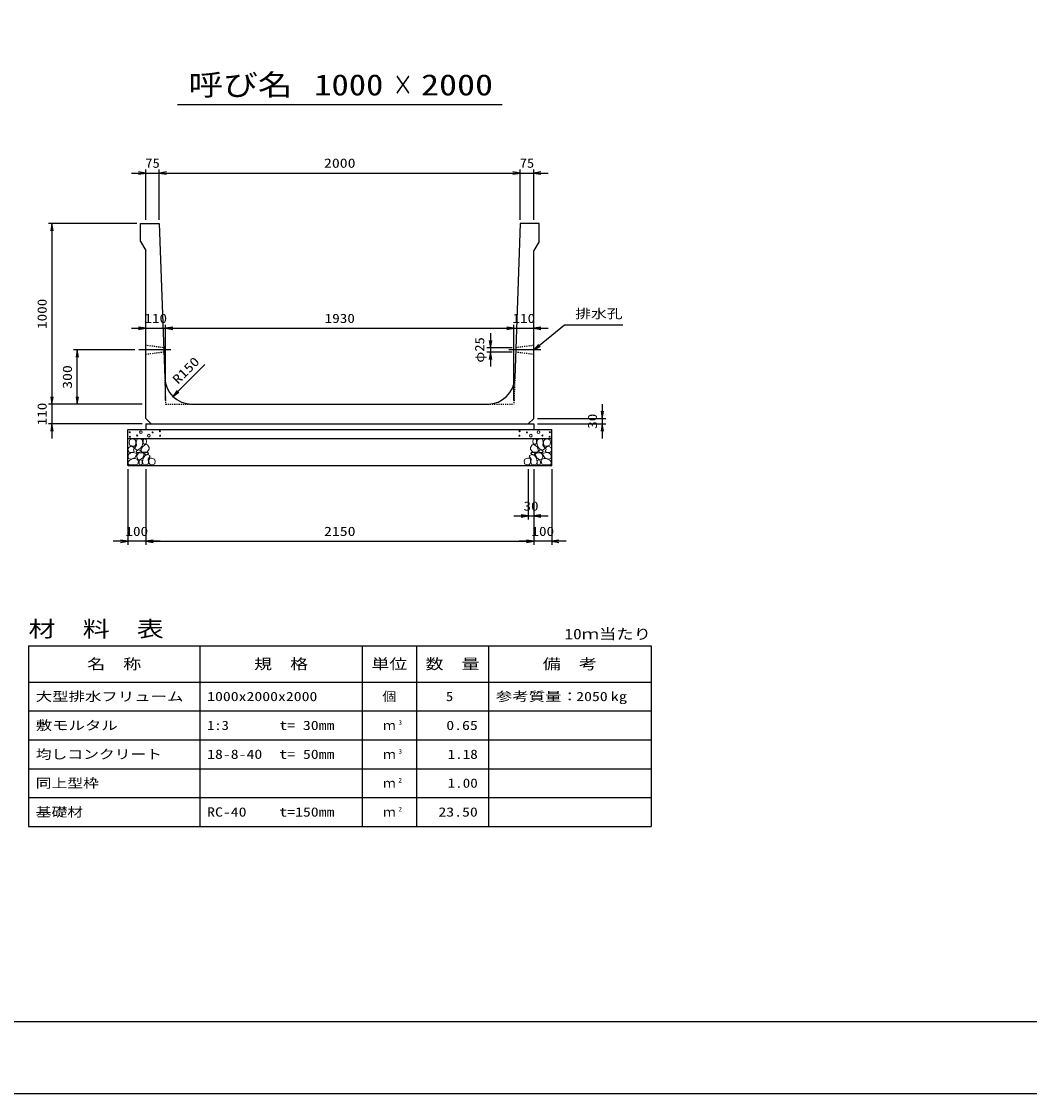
# Model space of a CAD drawing. Units: millimetres at full size. Extents: x 0 to 16820, y 0 to 11880.
# Drawn here: x 5646 to 11233, y 0 to 5940 of the extents above; entities that cross this region are included whole.
import ezdxf
from ezdxf.enums import TextEntityAlignment as Align

# ---------------------------------------------------------------- set-up
doc = ezdxf.new("R2010")
doc.units = ezdxf.units.MM
doc.linetypes.add('CHAIN', pattern=[18.5, 12, -1.5, 3.5, -1.5])
doc.linetypes.add('DASHED_SPACED', pattern=[12, 6, -6])
for name, color, linetype, lineweight in [('0_2', 7, 'Continuous', 25), ('D-BMK', 2, 'CHAIN', 25), ('D-DCR-HCHn', 4, 'Continuous', 9), ('D-MTR-FRAM', 7, 'Continuous', 25), ('D-MTR-LINE', 7, 'Continuous', 25), ('D-STR-DIM', 7, 'Continuous', 25), ('D-STR-STRn', 1, 'Continuous', 25), ('D-TTL', 2, 'Continuous', 25), ('D-TTL-TXT', 7, 'Continuous', 25)]:
    doc.layers.add(name, color=color, linetype=linetype, lineweight=lineweight)
doc.layers.add('D-MTR', color=7, linetype='Continuous')
doc.layers.add('D-MTR-TXT', color=7, linetype='Continuous')
doc.styles.add('ＭＳ ゴシック', font='')
doc.styles.get('ＭＳ ゴシック').set_extended_font_data('MS Gothic')

# ---------------------------------------------------------------- blocks, each defined once
blk = doc.blocks.new('open_arrow')
at = {"color": 0, "linetype": 'Continuous', "lineweight": -2}
blk.add_lwpolyline([(7.5, 1.25), (0, 0), (7.5, -1.25)], dxfattribs=at)

msp = doc.modelspace()

# ---------------------------------------------------------------- linework, layer by layer
at = {"layer": '0_2'}
msp.add_lwpolyline([(8485, 4120), (8655, 4260), (8695, 4260), (8977.944, 4260)], dxfattribs=at)
at = {"layer": 'D-BMK'}
for p, q in [((6474.5, 4120), (6295, 4120)), ((8525, 4120), (8345.5, 4120))]:
    msp.add_line(p, q, dxfattribs=at)
at = {"layer": 'D-DCR-HCHn'}
for points in [[(6273.399, 3623.696), (6257.796, 3627.163), (6243.928, 3620.228), (6242.194, 3604.626), (6245.661, 3592.491), (6262.997, 3587.29), (6275.132, 3587.29), (6280.333, 3595.958), (6280.333, 3615.028)], [(6287.267, 3625.429), (6282.067, 3609.827), (6283.8, 3592.491), (6271.665, 3573.421), (6287.267, 3564.753), (6304.603, 3573.421), (6315.005, 3587.29), (6318.472, 3609.827), (6315.005, 3621.962), (6304.603, 3627.163)], [(6320.206, 3621.962), (6320.206, 3601.159), (6328.874, 3595.958), (6337.542, 3601.159), (6339.275, 3613.294), (6337.542, 3623.696), (6325.407, 3627.163)], [(8499.794, 3621.962), (8499.794, 3601.159), (8491.126, 3595.958), (8482.458, 3601.159), (8480.725, 3613.294), (8482.458, 3623.696), (8494.593, 3627.163)], [(8532.733, 3625.429), (8537.933, 3609.827), (8536.2, 3592.491), (8548.335, 3573.421), (8532.733, 3564.753), (8515.397, 3573.421), (8504.995, 3587.29), (8501.528, 3609.827), (8504.995, 3621.962), (8515.397, 3627.163)], [(8546.601, 3623.696), (8562.204, 3627.163), (8576.072, 3620.228), (8577.806, 3604.626), (8574.339, 3592.491), (8557.003, 3587.29), (8544.868, 3587.29), (8539.667, 3595.958), (8539.667, 3615.028)], [(6240.46, 3580.356), (6235.26, 3564.753), (6242.194, 3554.352), (6259.53, 3552.618), (6271.366, 3557.699), (6266.464, 3569.954), (6269.932, 3576.889), (6262.997, 3583.823), (6252.596, 3587.29)], [(6290.735, 3564.753), (6282.067, 3557.819), (6285.534, 3552.618), (6297.669, 3552.618), (6302.87, 3554.352), (6306.337, 3561.286), (6301.136, 3566.487)], [(6316.739, 3583.823), (6308.071, 3563.02), (6315.005, 3554.352), (6335.808, 3554.352), (6344.476, 3557.819), (6353.144, 3569.954), (6353.144, 3580.356), (6344.476, 3594.224), (6334.074, 3595.958)], [(8503.261, 3583.823), (8511.929, 3563.02), (8504.995, 3554.352), (8484.192, 3554.352), (8475.524, 3557.819), (8466.856, 3569.954), (8466.856, 3580.356), (8475.524, 3594.224), (8485.926, 3595.958)], [(8529.265, 3564.753), (8537.933, 3557.819), (8534.466, 3552.618), (8522.331, 3552.618), (8517.13, 3554.352), (8513.663, 3561.286), (8518.864, 3566.487)], [(8579.54, 3580.356), (8584.74, 3564.753), (8577.806, 3554.352), (8560.47, 3552.618), (8548.634, 3557.699), (8553.536, 3569.954), (8550.068, 3576.889), (8557.003, 3583.823), (8567.404, 3587.29)], [(6273.366, 3522.757), (6286.208, 3542.019), (6284.603, 3546.834), (6266.946, 3551.65), (6250.894, 3550.045), (6239.658, 3540.414), (6238.052, 3529.177), (6239.658, 3517.941), (6252.499, 3514.731)], [(6279.787, 3482.627), (6291.023, 3487.443), (6294.234, 3503.494), (6287.813, 3514.731), (6276.577, 3517.941), (6262.13, 3516.336), (6246.078, 3509.915), (6238.052, 3500.284), (6238.052, 3489.048), (6242.868, 3482.627), (6262.13, 3484.232)], [(6318.311, 3522.757), (6326.337, 3542.019), (6319.916, 3550.045), (6300.654, 3550.045), (6292.628, 3546.834), (6284.603, 3535.598), (6284.603, 3525.967), (6292.628, 3513.125), (6302.259, 3511.52)], [(6315.101, 3487.443), (6315.101, 3506.705), (6307.075, 3511.52), (6299.049, 3506.705), (6297.444, 3495.469), (6299.049, 3485.837), (6310.285, 3482.627)], [(6345.599, 3484.232), (6350.415, 3498.679), (6348.81, 3514.731), (6360.046, 3532.388), (6345.599, 3540.414), (6329.548, 3532.388), (6319.916, 3519.546), (6316.706, 3498.679), (6319.916, 3487.443), (6329.548, 3482.627)], [(6342.389, 3540.414), (6350.415, 3546.834), (6347.204, 3551.65), (6335.968, 3551.65), (6331.153, 3550.045), (6327.942, 3543.624), (6332.758, 3538.808)], [(6358.441, 3485.837), (6372.887, 3482.627), (6385.729, 3489.048), (6387.334, 3503.494), (6384.124, 3514.731), (6368.072, 3519.546), (6356.836, 3519.546), (6352.02, 3511.52), (6352.02, 3493.863)], [(8461.559, 3485.837), (8447.113, 3482.627), (8434.271, 3489.048), (8432.666, 3503.494), (8435.876, 3514.731), (8451.928, 3519.546), (8463.164, 3519.546), (8467.98, 3511.52), (8467.98, 3493.863)], [(8474.401, 3484.232), (8469.585, 3498.679), (8471.19, 3514.731), (8459.954, 3532.388), (8474.401, 3540.414), (8490.452, 3532.388), (8500.084, 3519.546), (8503.294, 3498.679), (8500.084, 3487.443), (8490.452, 3482.627)], [(8477.611, 3540.414), (8469.585, 3546.834), (8472.796, 3551.65), (8484.032, 3551.65), (8488.847, 3550.045), (8492.058, 3543.624), (8487.242, 3538.808)], [(8501.689, 3522.757), (8493.663, 3542.019), (8500.084, 3550.045), (8519.346, 3550.045), (8527.372, 3546.834), (8535.397, 3535.598), (8535.397, 3525.967), (8527.372, 3513.125), (8517.741, 3511.52)], [(8504.899, 3487.443), (8504.899, 3506.705), (8512.925, 3511.52), (8520.951, 3506.705), (8522.556, 3495.469), (8520.951, 3485.837), (8509.715, 3482.627)], [(8540.213, 3482.627), (8528.977, 3487.443), (8525.766, 3503.494), (8532.187, 3514.731), (8543.423, 3517.941), (8557.87, 3516.336), (8573.922, 3509.915), (8581.948, 3500.284), (8581.948, 3489.048), (8577.132, 3482.627), (8557.87, 3484.232)], [(8546.634, 3522.757), (8533.792, 3542.019), (8535.397, 3546.834), (8553.054, 3551.65), (8569.106, 3550.045), (8580.342, 3540.414), (8581.948, 3529.177), (8580.342, 3517.941), (8567.501, 3514.731)]]:
    msp.add_lwpolyline(points, close=True, dxfattribs=at)
for centre, radius in [((6245.727, 3663.955), 3), ((6246.869, 3638.91), 3), ((6287.292, 3645.752), 3), ((6308.336, 3663.955), 7.5), ((6351.664, 3644.961), 7.5), ((6372.708, 3663.164), 3), ((6413.131, 3670.006), 3), ((6414.273, 3644.961), 3), ((8405.727, 3644.961), 3), ((8406.869, 3670.006), 3), ((8447.292, 3663.164), 3), ((8468.336, 3644.961), 7.5), ((8511.664, 3663.955), 7.5), ((8532.708, 3645.752), 3), ((8573.131, 3638.91), 3), ((8574.273, 3663.955), 3)]:
    msp.add_circle(centre, radius, dxfattribs=at)
at = {"layer": 'D-MTR-FRAM'}
for p, q in [((5685, 2480), (9135, 2480)), ((5685, 2480), (5685, 1480)), ((9135, 2480), (9135, 1480)), ((5685, 1480), (9135, 1480))]:
    msp.add_line(p, q, dxfattribs=at)
at = {"layer": 'D-MTR-LINE'}
for p, q in [((6635, 2480), (6635, 1480)), ((7535, 2480), (7535, 1480)), ((7835, 2480), (7835, 1480)), ((8235, 2480), (8235, 1480)), ((5685, 2280), (9135, 2280)), ((5685, 2120), (9135, 2120)), ((5685, 1960), (9135, 1960)), ((5685, 1800), (9135, 1800)), ((5685, 1640), (9135, 1640))]:
    msp.add_line(p, q, dxfattribs=at)
at = {"layer": 'D-STR-DIM'}
for p, q in [((6335, 4840), (6335, 5120)), ((6410, 4840), (6410, 5120)), ((6410, 4840), (6410, 5120)), ((8410, 4840), (8410, 5120)), ((8410, 4840), (8410, 5120)), ((8485, 4840), (8485, 5120)), ((6255, 5100), (6490, 5100)), ((6410, 5100), (8410, 5100)), ((8330, 5100), (8565, 5100)), ((6285, 4820), (5795, 4820)), ((5815, 4820), (5815, 3820)), ((6255, 4240), (6525, 4240)), ((6445, 3840), (6445, 4260)), ((6445, 3840), (6445, 4260)), ((6445, 4240), (8375, 4240)), ((8295, 4240), (8565, 4240)), ((8375, 3840), (8375, 4260)), ((8375, 3840), (8375, 4260)), ((8245.5, 4212.5), (8245.5, 4027.5)), ((6275, 4120), (5935, 4120)), ((5955, 3820), (5955, 4120)), ((8365.938, 4132.5), (8225.5, 4132.5)), ((8365.062, 4107.5), (8225.5, 4107.5)), ((6485.647, 3862.095), (6662.424, 4038.872)), ((5815, 3900), (5815, 3630)), ((6315, 3820), (5795, 3820)), ((6315, 3820), (5795, 3820)), ((6315, 3820), (5935, 3820)), ((8865, 3820), (8865, 3630)), ((6315, 3710), (5795, 3710)), ((8505, 3740), (8885, 3740)), ((8505, 3710), (8885, 3710)), ((6235, 3460), (6235, 3040)), ((6335, 3460), (6335, 3040)), ((6335, 3460), (6335, 3040)), ((8455, 3460), (8455, 3180)), ((8485, 3460), (8485, 3040)), ((8485, 3460), (8485, 3040)), ((8485, 3460), (8485, 3180)), ((8585, 3460), (8585, 3040)), ((8375, 3200), (8565, 3200)), ((6415, 3060), (6155, 3060)), ((6335, 3060), (8485, 3060)), ((8665, 3060), (8405, 3060))]:
    msp.add_line(p, q, dxfattribs=at)
at = {"layer": 'D-STR-STRn'}
for p, q in [((6305, 4820), (6410, 4820)), ((6305, 4720), (6305, 4820)), ((6410, 4820), (6439.934, 3964.753)), ((8410, 4820), (8380.066, 3964.753)), ((8515, 4820), (8410, 4820)), ((8515, 4720), (8515, 4820)), ((6305, 4720), (6335, 4670)), ((8515, 4720), (8485, 4670)), ((6335, 3740), (6335, 4670)), ((8485, 3740), (8485, 4670)), ((6589.842, 3820), (8230.158, 3820)), ((6335, 3740), (6365, 3710)), ((6335, 3710), (8485, 3710)), ((6335, 3710), (6335, 3680)), ((8485, 3740), (8455, 3710)), ((8485, 3710), (8485, 3680)), ((6235, 3480), (6235, 3680)), ((6235, 3680), (8585, 3680)), ((6235, 3630), (8585, 3630)), ((8585, 3480), (8585, 3680)), ((6235, 3480), (8585, 3480))]:
    msp.add_line(p, q, dxfattribs=at)
at = {"layer": 'D-STR-STRn', "color": 2, "linetype": 'DASHED_SPACED'}
for p, q in [((6434.062, 4132.5), (6335, 4145)), ((6434.938, 4107.5), (6335, 4095)), ((8485, 4095), (8385.062, 4107.5)), ((8485, 4145), (8385.938, 4132.5)), ((6439.934, 3964.753), (6445, 3820)), ((8380.066, 3964.753), (8375, 3820)), ((6445, 3820), (6589.842, 3820)), ((8230.158, 3820), (8375, 3820))]:
    msp.add_line(p, q, dxfattribs=at)
at = {"layer": 'D-STR-STRn'}
for centre, start, end in [((6589.842, 3970), 182.00453, 270), ((8230.158, 3970), 270, 357.99547)]:
    msp.add_arc(centre, 150, start, end, dxfattribs=at)
at = {"layer": 'D-TTL'}
for points in [[(0, 0), (16820, 0), (16820, 11880), (0, 11880)], [(400, 400), (16420, 400), (16420, 11480), (400, 11480)]]:
    msp.add_lwpolyline(points, close=True, dxfattribs=at)
at = {"layer": 'D-TTL-TXT'}
msp.add_line((6510, 5480), (8310, 5480), dxfattribs=at)

# ---------------------------------------------------------------- block references
at = {"layer": '0_2', "xscale": 5.33, "yscale": 5.33, "rotation": 39.5}
msp.add_blockref('open_arrow', (8485, 4120), dxfattribs=at)
at = {"layer": 'D-STR-DIM', "xscale": 5.33, "yscale": 5.33}
for p, rotation in [((6335, 5100), 180), ((8410, 5100), 180), ((8410, 5100), 180), ((5815, 4820), 270), ((6335, 4240), 180), ((8375, 4240), 180), ((8375, 4240), 180), ((8245.5, 4132.5), 90), ((5955, 4120), 270), ((8245.5, 4107.5), 270), ((6485.647, 3862.095), 45), ((5815, 3820), 90), ((5815, 3820), 90), ((5955, 3820), 90), ((8865, 3740), 90), ((5815, 3710), 270), ((8865, 3710), 270), ((8455, 3200), 180), ((6235, 3060), 180), ((8485, 3060), 180), ((8485, 3060), 180)]:
    msp.add_blockref('open_arrow', p, dxfattribs=dict(at, rotation=rotation))
for p in [(6410, 5100), (6410, 5100), (8485, 5100), (6445, 4240), (6445, 4240), (8485, 4240), (8485, 3200), (6335, 3060), (6335, 3060), (8585, 3060)]:
    msp.add_blockref('open_arrow', p, dxfattribs=at)

# ---------------------------------------------------------------- texts
at = {"layer": '0_2', "style": 'ＭＳ ゴシック', "width": 1.25}
msp.add_text('排水孔', height=51.32, dxfattribs=at).set_placement((8715, 4280), align=Align.BOTTOM_LEFT)
at = {"layer": 'D-MTR', "style": 'ＭＳ ゴシック', "width": 1.25}
msp.add_text('材\u3000料\u3000表', height=87.98, dxfattribs=at).set_placement((5685, 2504), align=Align.BOTTOM_LEFT)
at = {"layer": 'D-MTR', "style": 'ＭＳ ゴシック', "width": 1.2}
msp.add_text('10ｍ当たり', height=58.65, dxfattribs=at).set_placement((9135, 2499.333), align=Align.BOTTOM_RIGHT)
at = {"layer": 'D-MTR-TXT', "style": 'ＭＳ ゴシック'}
for s, height, width, p in [('名\u3000称', 58.65, 1.25, (6160, 2380)), ('規\u3000格', 58.65, 1.25, (7085, 2380)), ('単位', 58.65, 1.25, (7685, 2380)), ('数\u3000量', 58.65, 1.25, (8035, 2380)), ('備\u3000考', 58.65, 1.25, (8685, 2380)), ('個', 51.32, 1.1, (7685, 2200))]:
    msp.add_text(s, height=height, dxfattribs=dict(at, width=width)).set_placement(p, align=Align.MIDDLE_CENTER)
for s, width, p in [('大型排水フリューム', 1.3, (5725, 2200)), ('1000x2000x2000', 1.25, (6675, 2200)), ('参考質量：    kg', 1.3, (8275, 2200)), ('敷モルタル', 1.3, (5725, 2040)), ('1:3', 1.15, (6675, 2040)), ('t= 30mm', 1.25, (7075, 2040)), ('均しコンクリート', 1.25, (5725, 1880)), ('18-8-40', 1.25, (6675, 1880)), ('t= 50mm', 1.25, (7075, 1880)), ('同上型枠', 1.25, (5725, 1720)), ('基礎材', 1.25, (5725, 1560)), ('RC-40', 1.25, (6675, 1560)), ('t=150mm', 1.25, (7075, 1560))]:
    msp.add_text(s, height=51.32, dxfattribs=dict(at, width=width)).set_placement(p, align=Align.MIDDLE_LEFT)
for s, width, p in [('5', 1.15, (8038.553, 2200)), ('2050', 1.25, (8895, 2200)), ('0.65', 1.25, (8175, 2040)), ('1.18', 1.2, (8175, 1880)), ('1.00', 1.2, (8175, 1720)), ('23.50', 1.25, (8175, 1560))]:
    msp.add_text(s, height=51.32, dxfattribs=dict(at, width=width)).set_placement(p, align=Align.MIDDLE_RIGHT)
for p in [(7685, 2040), (7685, 1880), (7685, 1720), (7685, 1560)]:
    msp.add_text('ｍ', height=51.32, dxfattribs=at).set_placement(p, align=Align.MIDDLE_CENTER)
at = {"layer": 'D-MTR-TXT', "style": 'ＭＳ ゴシック', "width": 1.15}
for s, p in [('3', (7735, 2035.333)), ('3', (7735, 1875.333)), ('2', (7735, 1715.333)), ('2', (7735, 1555.333))]:
    msp.add_text(s, height=25.66, dxfattribs=at).set_placement(p, align=Align.BOTTOM_LEFT)
at = {"layer": 'D-STR-DIM', "style": 'ＭＳ ゴシック'}
for s, width, p in [('75', 1.15, (6372.5, 5155)), ('2000', 1.25, (7410, 5155)), ('75', 1.15, (8447.5, 5155)), ('110', 1.2, (6390, 4295)), ('1930', 1.2, (7410, 4295)), ('110', 1.2, (8430, 4295)), ('30', 1.2, (8470, 3255)), ('100', 1.2, (6285, 3115)), ('2150', 1.25, (7410, 3115)), ('100', 1.2, (8535, 3115))]:
    msp.add_text(s, height=51.32, dxfattribs=dict(at, width=width)).set_placement(p, align=Align.MIDDLE_CENTER)
for s, width, p in [('1000', 1.2, (5760, 4320)), ('φ25', 1.15, (8184.815, 4120)), ('300', 1.25, (5900, 3970)), ('110', 1.2, (5760, 3765)), ('30', 1.2, (8810, 3725))]:
    msp.add_text(s, height=51.32, rotation=90, dxfattribs=dict(at, width=width)).set_placement(p, align=Align.MIDDLE_CENTER)
at = {"layer": 'D-STR-DIM', "style": 'ＭＳ ゴシック', "width": 1.25}
msp.add_text('R150', height=51.32, rotation=45, dxfattribs=at).set_placement((6524.587, 3916.12), align=Align.BOTTOM_LEFT)
at = {"layer": 'D-TTL-TXT', "style": 'ＭＳ ゴシック'}
for s, width, p in [('呼び名', 1.2, (6860, 5495)), ('1000', 1.2, (7460, 5495)), ('2000', 1.25, (8060, 5495)), ('×', 0.7, (7760, 5495))]:
    msp.add_text(s, height=117.3, dxfattribs=dict(at, width=width)).set_placement(p, align=Align.BOTTOM_CENTER)

doc.saveas('drawing.dxf')
